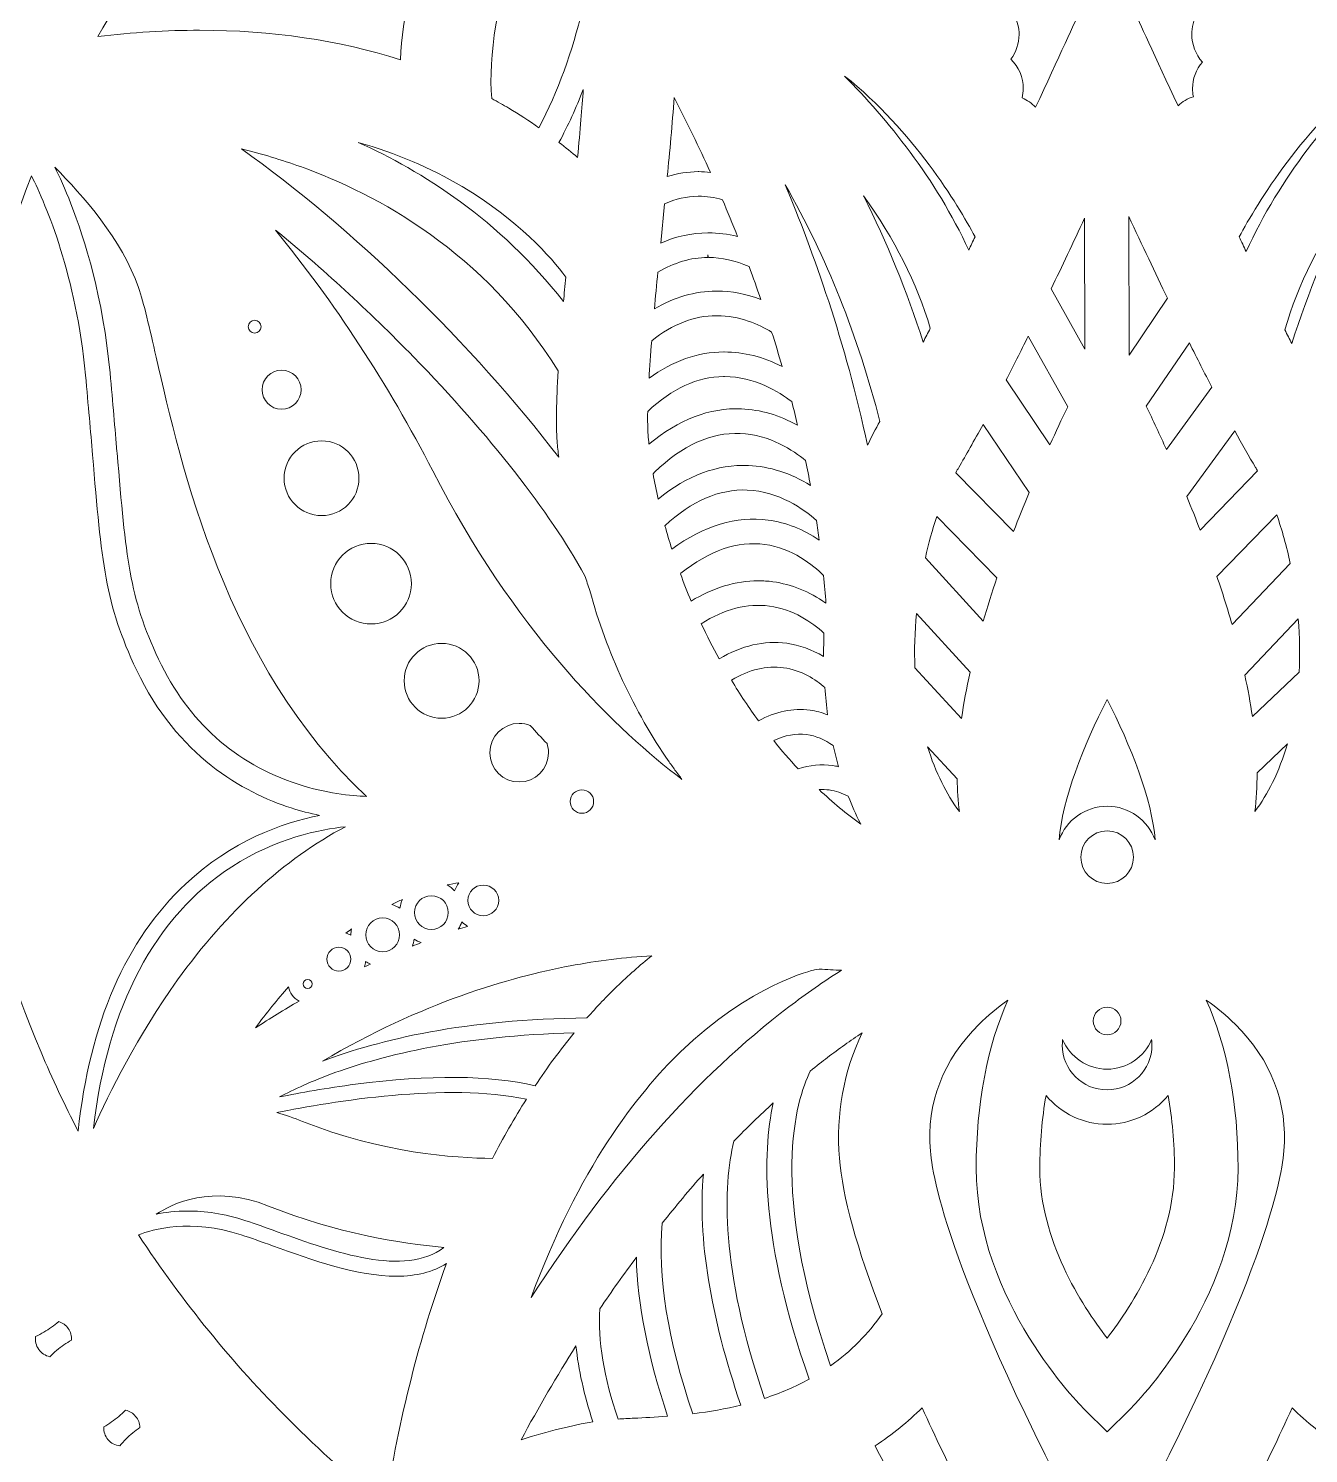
# Model space of a CAD drawing. Header units: millimetres. Extents: x 146 to 1170, y -927 to -143.
# Drawn here: x 226.2 to 351.5, y -818.7 to -679.2 of the extents above; entities that cross this region are included whole.
import ezdxf

# ---------------------------------------------------------------- set-up
doc = ezdxf.new("R2010")
doc.units = ezdxf.units.MM
doc.header["$MEASUREMENT"] = 0
doc.layers.add('Layer 5', color=7, linetype='Continuous')

msp = doc.modelspace()

# ---------------------------------------------------------------- linework, layer by layer
at = {"layer": 'Layer 5', "lineweight": 0}
for points, knots in [([(491.79, -770.75), (496.75, -767.38), (499.79, -762.04), (500.14, -756.07), (500.44, -751.05), (498.79, -746.22), (495.51, -742.43), (498.32, -739.51), (500.93, -738.82), (501.03, -738.79), (501.03, -738.79), (517.64, -735.27), (517.64, -735.27), (517.64, -735.27), (501.07, -731.76), (501.07, -731.76), (501.04, -731.76), (498.34, -731.05), (495.49, -728.1), (499.41, -723.56), (500.97, -717.61), (499.77, -711.75), (498.76, -706.84), (495.93, -702.6), (491.79, -699.79), (493.76, -696.23), (496.15, -694.87), (496.17, -694.86), (496.17, -694.86), (511.3, -687.16), (511.3, -687.16), (511.3, -687.16), (494.39, -688.06), (494.39, -688.06), (494.28, -688.07), (491.53, -688.09), (488.03, -685.95), (490.65, -680.55), (490.62, -674.39), (487.94, -669.03), (485.69, -664.56), (481.87, -661.2), (477.15, -659.55), (478.13, -655.57), (480.09, -653.7), (480.11, -653.68), (480.11, -653.68), (492.73, -642.33), (492.73, -642.33), (492.73, -642.33), (476.63, -647.58), (476.63, -647.58), (476.6, -647.59), (473.9, -648.33), (469.92, -647.17), (471.06, -641.26), (469.44, -635.32), (465.45, -630.83), (462.14, -627.1), (457.58, -624.84), (452.61, -624.47), (452.55, -620.47), (453.88, -618.15), (453.93, -618.06), (453.93, -618.06), (463.19, -603.83), (463.19, -603.83), (463.19, -603.83), (448.99, -613.07), (448.99, -613.07), (448.97, -613.09), (446.55, -614.5), (442.39, -614.42), (441.98, -608.48), (438.8, -603.02), (433.85, -599.76), (429.68, -597.01), (424.69, -596.01), (419.79, -596.93), (418.68, -593.04), (419.43, -590.46), (419.44, -590.44), (419.44, -590.44), (424.7, -574.29), (424.7, -574.29), (424.7, -574.29), (413.37, -586.89), (413.37, -586.89), (413.35, -586.91), (411.38, -588.91), (407.34, -589.9), (405.41, -584.26), (400.91, -579.79), (395.28, -577.92), (390.54, -576.34), (385.47, -576.67), (380.98, -578.83), (378.95, -575.39), (378.96, -572.7), (378.96, -572.68), (378.96, -572.68), (379.86, -555.72), (379.86, -555.72), (379.86, -555.72), (372.19, -570.82), (372.19, -570.82), (372.17, -570.85), (370.78, -573.3), (367.14, -575.29), (363.82, -570.32), (358.31, -567.16), (352.37, -566.81), (347.38, -566.51), (342.57, -568.14), (338.78, -571.39), (335.96, -568.61), (335.28, -566.02), (335.27, -566), (335.27, -566), (331.75, -549.39), (331.75, -549.39), (331.75, -549.39), (328.25, -565.96), (328.25, -565.96), (328.24, -565.99), (327.53, -568.71), (324.54, -571.57), (320.04, -567.62), (313.89, -565.98), (308.05, -567.18), (303.15, -568.19), (298.91, -571.01), (296.1, -575.14), (292.69, -573.2), (291.39, -570.94), (291.34, -570.86), (291.34, -570.86), (283.64, -555.72), (283.64, -555.72), (283.64, -555.72), (284.55, -572.64), (284.55, -572.64), (284.55, -572.67), (284.56, -575.46), (282.43, -579), (277.05, -576.33), (270.68, -576.33), (265.33, -579.01), (260.85, -581.26), (257.49, -585.09), (255.84, -589.82), (252.05, -588.82), (250.23, -586.99), (250.16, -586.92), (250.16, -586.92), (238.81, -574.29), (238.81, -574.29), (238.81, -574.29), (244.06, -590.4), (244.06, -590.4), (244.07, -590.43), (244.81, -593.11), (243.67, -597.07), (237.78, -595.87), (231.61, -597.51), (227.14, -601.49), (223.38, -604.83), (221.12, -609.42), (220.76, -614.42), (220.74, -614.42), (220.73, -614.42), (220.71, -614.42), (216.81, -614.42), (214.56, -613.1), (214.55, -613.09), (214.55, -613.09), (200.32, -603.83), (200.32, -603.83), (200.32, -603.83), (209.55, -618.03), (209.55, -618.03), (209.57, -618.05), (210.97, -620.45), (210.9, -624.54), (204.89, -624.9), (199.36, -628.09), (196.06, -633.1), (193.29, -637.3), (192.3, -642.31), (193.26, -647.27), (189.5, -648.28), (187.02, -647.62), (186.92, -647.59), (186.92, -647.59), (170.77, -642.33), (170.77, -642.33), (170.77, -642.33), (183.37, -653.65), (183.37, -653.65), (183.39, -653.67), (185.35, -655.61), (186.35, -659.56), (180.64, -661.46), (176.11, -665.97), (174.22, -671.67), (172.63, -676.46), (172.97, -681.59), (175.2, -686.12), (171.78, -688.11), (169.17, -688.07), (169.15, -688.06), (169.15, -688.06), (152.21, -687.16), (152.21, -687.16), (152.21, -687.16), (167.31, -694.84), (167.31, -694.84), (167.33, -694.85), (169.71, -696.21), (171.69, -699.74), (166.66, -703.06), (163.46, -708.58), (163.11, -714.58), (162.81, -719.63), (164.48, -724.5), (167.81, -728.3), (165.07, -731.06), (162.58, -731.73), (162.48, -731.76), (162.48, -731.76), (145.87, -735.27), (145.87, -735.27), (145.87, -735.27), (162.44, -738.78), (162.44, -738.78), (162.47, -738.79), (165.11, -739.48), (167.92, -742.35), (163.93, -746.86), (162.27, -753.02), (163.48, -758.9), (164.5, -763.87), (167.39, -768.15), (171.61, -770.96), (169.65, -774.42), (167.36, -775.68), (167.34, -775.69), (167.34, -775.69), (152.21, -783.38), (152.21, -783.38), (152.21, -783.38), (169.12, -782.48), (169.12, -782.48), (169.14, -782.49), (171.86, -782.46), (175.31, -784.5), (172.63, -789.88), (172.63, -796.26), (175.31, -801.61), (177.59, -806.16), (181.49, -809.55), (186.3, -811.17), (185.3, -814.99), (183.42, -816.85), (183.4, -816.86), (183.4, -816.86), (170.78, -828.21), (170.78, -828.21), (170.78, -828.21), (186.88, -822.97), (186.88, -822.97), (186.91, -822.96), (189.5, -822.24), (193.36, -823.31), (192.17, -829.19), (193.82, -835.34), (197.79, -839.81), (201.18, -843.62), (205.84, -845.89), (210.92, -846.2), (210.98, -850.2), (209.63, -852.39), (209.57, -852.48), (209.57, -852.48), (200.32, -866.71), (200.32, -866.71), (200.32, -866.71), (214.52, -857.47), (214.52, -857.47), (214.54, -857.46), (216.82, -856.12), (220.73, -856.12), (220.77, -856.12), (220.81, -856.13), (220.85, -856.13), (221.23, -862.1), (224.42, -867.6), (229.4, -870.89), (233.65, -873.69), (238.73, -874.67), (243.72, -873.66), (244.79, -877.5), (244.08, -880.09), (244.07, -880.11), (244.07, -880.11), (238.81, -896.25), (238.81, -896.25), (238.81, -896.25), (250.14, -883.65), (250.14, -883.65), (250.16, -883.63), (252.04, -881.72), (255.9, -880.71), (257.82, -886.37), (262.32, -890.85), (267.97, -892.73), (272.8, -894.33), (277.97, -893.97), (282.52, -891.7), (284.56, -895.14), (284.55, -897.85), (284.55, -897.87), (284.55, -897.87), (283.65, -914.82), (283.65, -914.82), (283.65, -914.82), (291.32, -899.72), (291.32, -899.72), (291.33, -899.7), (292.67, -897.36), (296.13, -895.39), (299.45, -900.33), (304.95, -903.49), (310.88, -903.84), (315.95, -904.14), (320.85, -902.45), (324.66, -899.09), (327.54, -901.9), (328.23, -904.53), (328.24, -904.54), (328.24, -904.54), (331.76, -921.15), (331.76, -921.15), (331.76, -921.15), (335.26, -904.58), (335.26, -904.58), (335.27, -904.56), (335.95, -901.95), (338.8, -899.14), (343.28, -903.04), (349.4, -904.66), (355.2, -903.47), (360.18, -902.44), (364.47, -899.55), (367.28, -895.32), (370.85, -897.29), (372.16, -899.67), (372.17, -899.69), (372.17, -899.69), (379.87, -914.82), (379.87, -914.82), (379.87, -914.82), (378.96, -897.91), (378.96, -897.91), (378.96, -897.88), (378.95, -895.17), (380.98, -891.72), (386.39, -894.35), (392.55, -894.32), (397.91, -891.64), (402.45, -889.36), (405.83, -885.47), (407.46, -880.67), (411.38, -881.65), (413.27, -883.55), (413.35, -883.62), (413.35, -883.62), (424.7, -896.25), (424.7, -896.25), (424.7, -896.25), (419.45, -880.15), (419.45, -880.15), (419.44, -880.12), (418.72, -877.49), (419.8, -873.62), (425.7, -874.75), (431.63, -873.13), (436.11, -869.15), (439.9, -865.79), (442.16, -861.17), (442.49, -856.12), (446.54, -856.06), (448.87, -857.4), (448.96, -857.45), (448.96, -857.45), (463.19, -866.71), (463.19, -866.71), (463.19, -866.71), (453.96, -852.51), (453.96, -852.51), (453.94, -852.49), (452.56, -850.13), (452.61, -846.09), (458.59, -845.65), (463.9, -842.54), (467.19, -837.55), (469.97, -833.33), (470.96, -828.28), (469.98, -823.33), (473.95, -822.16), (476.49, -822.92), (476.59, -822.95), (476.59, -822.95), (492.74, -828.21), (492.74, -828.21), (492.74, -828.21), (480.14, -816.89), (480.14, -816.89), (480.12, -816.87), (478.16, -814.92), (477.16, -811), (482.82, -809.02), (487.14, -804.65), (489.03, -798.98), (490.61, -794.21), (490.28, -789.11), (488.07, -784.57), (491.61, -782.42), (494.33, -782.47), (494.35, -782.48), (494.35, -782.48), (511.3, -783.38), (511.3, -783.38), (511.3, -783.38), (496.21, -775.7), (496.21, -775.7), (496.18, -775.69), (493.77, -774.31), (491.79, -770.75)], [0, 0, 0, 0, 1, 1, 1, 2, 2, 2, 3, 3, 3, 4, 4, 4, 5, 5, 5, 6, 6, 6, 7, 7, 7, 8, 8, 8, 9, 9, 9, 10, 10, 10, 11, 11, 11, 12, 12, 12, 13, 13, 13, 14, 14, 14, 15, 15, 15, 16, 16, 16, 17, 17, 17, 18, 18, 18, 19, 19, 19, 20, 20, 20, 21, 21, 21, 22, 22, 22, 23, 23, 23, 24, 24, 24, 25, 25, 25, 26, 26, 26, 27, 27, 27, 28, 28, 28, 29, 29, 29, 30, 30, 30, 31, 31, 31, 32, 32, 32, 33, 33, 33, 34, 34, 34, 35, 35, 35, 36, 36, 36, 37, 37, 37, 38, 38, 38, 39, 39, 39, 40, 40, 40, 41, 41, 41, 42, 42, 42, 43, 43, 43, 44, 44, 44, 45, 45, 45, 46, 46, 46, 47, 47, 47, 48, 48, 48, 49, 49, 49, 50, 50, 50, 51, 51, 51, 52, 52, 52, 53, 53, 53, 54, 54, 54, 55, 55, 55, 56, 56, 56, 57, 57, 57, 58, 58, 58, 59, 59, 59, 60, 60, 60, 61, 61, 61, 62, 62, 62, 63, 63, 63, 64, 64, 64, 65, 65, 65, 66, 66, 66, 67, 67, 67, 68, 68, 68, 69, 69, 69, 70, 70, 70, 71, 71, 71, 72, 72, 72, 73, 73, 73, 74, 74, 74, 75, 75, 75, 76, 76, 76, 77, 77, 77, 78, 78, 78, 79, 79, 79, 80, 80, 80, 81, 81, 81, 82, 82, 82, 83, 83, 83, 84, 84, 84, 85, 85, 85, 86, 86, 86, 87, 87, 87, 88, 88, 88, 89, 89, 89, 90, 90, 90, 91, 91, 91, 92, 92, 92, 93, 93, 93, 94, 94, 94, 95, 95, 95, 96, 96, 96, 97, 97, 97, 98, 98, 98, 99, 99, 99, 100, 100, 100, 101, 101, 101, 102, 102, 102, 103, 103, 103, 104, 104, 104, 105, 105, 105, 106, 106, 106, 107, 107, 107, 108, 108, 108, 109, 109, 109, 110, 110, 110, 111, 111, 111, 112, 112, 112, 113, 113, 113, 114, 114, 114, 115, 115, 115, 116, 116, 116, 117, 117, 117, 118, 118, 118, 119, 119, 119, 120, 120, 120, 121, 121, 121, 122, 122, 122, 123, 123, 123, 124, 124, 124, 125, 125, 125, 126, 126, 126, 127, 127, 127, 128, 128, 128, 129, 129, 129, 130, 130, 130, 131, 131, 131, 132, 132, 132, 133, 133, 133, 134, 134, 134, 135, 135, 135, 136, 136, 136, 137, 137, 137, 138, 138, 138, 139, 139, 139, 140, 140, 140, 141, 141, 141, 142, 142, 142, 143, 143, 143, 144, 144, 144, 145, 145, 145, 146, 146, 146, 146]), ([(251.71, -655.29), (257.38, -649.62), (263.63, -644.56), (270.3, -640.24), (270.7, -641.83), (272.06, -647.82), (271.03, -652.24), (270.72, -653.57), (269.86, -655.85), (268.85, -658.48), (266.55, -664.53), (263.08, -673.62), (262.6, -682.22), (256.62, -680.31), (250.01, -679.34), (242.96, -679.34), (239.73, -679.34), (236.39, -679.54), (233.01, -679.95), (238.07, -670.94), (244.36, -662.65), (251.71, -655.29)], [0, 0, 0, 0, 1, 1, 1, 2, 2, 2, 3, 3, 3, 4, 4, 4, 5, 5, 5, 6, 6, 6, 7, 7, 7, 7]), ([(325.72, -668.68), (327.01, -667.98), (327.83, -666.61), (327.83, -665.14), (327.83, -664.76), (327.78, -664.39), (327.67, -664.03), (329.02, -663.33), (329.87, -661.95), (329.87, -660.44), (329.87, -660.23), (329.86, -660.02), (329.82, -659.81), (330.63, -659.45), (331.3, -658.83), (331.72, -658.06), (332.21, -658.95), (333.03, -659.64), (334.01, -659.96), (333.9, -660.46), (333.9, -660.97), (333.99, -661.47), (334.18, -662.53), (334.77, -663.45), (335.65, -664.07), (335.77, -664.15), (335.89, -664.23), (336.02, -664.3), (335.96, -664.57), (335.93, -664.86), (335.93, -665.14), (335.93, -666.59), (336.69, -667.9), (337.92, -668.62), (337.8, -669.02), (337.74, -669.42), (337.74, -669.83), (337.74, -671.23), (338.45, -672.51), (339.61, -673.25), (339.41, -673.73), (339.3, -674.27), (339.3, -674.79), (339.3, -675.92), (339.76, -676.98), (340.58, -677.74), (340.22, -678.35), (340.04, -679.05), (340.04, -679.75), (340.04, -680.74), (340.41, -681.71), (341.07, -682.45), (340.45, -683.18), (340.11, -684.09), (340.11, -685.05), (340.11, -685.31), (340.14, -685.58), (340.19, -685.84), (339.63, -686.02), (339.12, -686.33), (338.69, -686.73), (336.54, -682.1), (334.6, -677.88), (334.59, -677.84), (334.59, -677.84), (331.75, -671.7), (331.75, -671.7), (331.75, -671.7), (328.92, -677.85), (328.92, -677.85), (328.9, -677.9), (326.91, -682.22), (324.76, -686.87), (324.38, -686.48), (323.94, -686.18), (323.44, -685.96), (323.51, -685.66), (323.55, -685.36), (323.55, -685.05), (323.55, -683.96), (323.11, -682.93), (322.33, -682.17), (322.85, -681.47), (323.14, -680.62), (323.14, -679.75), (323.14, -679.12), (322.99, -678.5), (322.7, -677.94), (323.65, -677.18), (324.21, -676.02), (324.21, -674.79), (324.21, -674.28), (324.11, -673.78), (323.92, -673.3), (325.14, -672.58), (325.9, -671.27), (325.9, -669.83), (325.9, -669.44), (325.84, -669.05), (325.72, -668.68)], [0, 0, 0, 0, 1, 1, 1, 2, 2, 2, 3, 3, 3, 4, 4, 4, 5, 5, 5, 6, 6, 6, 7, 7, 7, 8, 8, 8, 9, 9, 9, 10, 10, 10, 11, 11, 11, 12, 12, 12, 13, 13, 13, 14, 14, 14, 15, 15, 15, 16, 16, 16, 17, 17, 17, 18, 18, 18, 19, 19, 19, 20, 20, 20, 21, 21, 21, 22, 22, 22, 23, 23, 23, 24, 24, 24, 25, 25, 25, 26, 26, 26, 27, 27, 27, 28, 28, 28, 29, 29, 29, 30, 30, 30, 31, 31, 31, 32, 32, 32, 33, 33, 33, 33]), ([(276.16, -688.88), (275.19, -688.2), (274.2, -687.56), (273.21, -686.97), (272.67, -686.65), (272.11, -686.34), (271.54, -686.03), (271.18, -681.81), (272.08, -676.47), (274.28, -669.71), (274.28, -669.71), (279.3, -673.54), (279.3, -673.54), (279.53, -673.95), (280.05, -675.05), (280.4, -677.3), (279.44, -681.42), (278.02, -685.31), (276.16, -688.88)], [0, 0, 0, 0, 1, 1, 1, 2, 2, 2, 3, 3, 3, 4, 4, 4, 5, 5, 5, 6, 6, 6, 6]), ([(345.36, -701), (345.14, -700.52), (344.91, -700.05), (344.68, -699.56), (346.45, -696.25), (350.96, -688.77), (358.02, -683.38), (353.72, -687.65), (348.69, -693.68), (345.36, -701)], [0, 0, 0, 0, 1, 1, 1, 2, 2, 2, 3, 3, 3, 3]), ([(318.21, -700.86), (314.99, -693.83), (310.2, -688), (306.07, -683.83), (312.81, -689.18), (317.12, -696.36), (318.83, -699.56), (318.62, -700), (318.42, -700.43), (318.21, -700.86)], [0, 0, 0, 0, 1, 1, 1, 2, 2, 2, 3, 3, 3, 3]), ([(278.12, -690.32), (279.01, -688.66), (279.8, -686.92), (280.5, -685.14), (280.38, -686.91), (280.2, -689.08), (279.94, -691.8), (279.36, -691.3), (278.75, -690.81), (278.12, -690.32)], [0, 0, 0, 0, 1, 1, 1, 2, 2, 2, 3, 3, 3, 3]), ([(291.79, -693.18), (291.79, -693.18), (291.73, -693.18), (291.73, -693.18), (290.73, -693.19), (289.72, -693.35), (288.72, -693.65), (288.95, -691.31), (289.21, -688.46), (289.39, -685.92), (290.63, -688.33), (291.82, -690.79), (292.93, -693.25), (292.55, -693.21), (292.16, -693.18), (291.79, -693.18)], [0, 0, 0, 0, 1, 1, 1, 2, 2, 2, 3, 3, 3, 4, 4, 4, 5, 5, 5, 5]), ([(278.56, -705.9), (272.3, -697.87), (264.64, -693.09), (258.47, -690.31), (262.15, -691.36), (265.56, -692.81), (268.65, -694.64), (274.16, -697.92), (277.35, -701.57), (278.79, -703.5), (278.71, -704.35), (278.63, -705.15), (278.56, -705.9)], [0, 0, 0, 0, 1, 1, 1, 2, 2, 2, 3, 3, 3, 4, 4, 4, 4]), ([(277.94, -719.58), (277.98, -720.09), (278.03, -720.61), (278.09, -721.14), (269.75, -710.18), (257.77, -698.52), (247.06, -690.96), (249.03, -691.44), (250.97, -692.02), (252.83, -692.69), (260.34, -695.38), (270.81, -701.03), (278.04, -712.69), (277.86, -715.7), (277.83, -717.95), (277.94, -719.58)], [0, 0, 0, 0, 1, 1, 1, 2, 2, 2, 3, 3, 3, 4, 4, 4, 5, 5, 5, 5]), ([(259.29, -754.34), (257.77, -754.29), (255.31, -754.04), (252.59, -753.15), (246.44, -751.16), (241.85, -747.04), (238.95, -740.92), (236.07, -734.83), (235.75, -730.98), (234.88, -720.69), (234.88, -720.69), (234.87, -720.62), (234.87, -720.62), (234.68, -718.37), (234.47, -715.82), (234.19, -712.88), (233.51, -705.53), (231.73, -699.82), (230.36, -696.32), (229.79, -694.87), (229.24, -693.67), (228.78, -692.74), (231.51, -695.46), (235.36, -699.88), (236.98, -704.52), (237.5, -706.02), (238.06, -708.49), (238.71, -711.34), (241.11, -721.93), (245.56, -741.53), (259.29, -754.34)], [0, 0, 0, 0, 1, 1, 1, 2, 2, 2, 3, 3, 3, 4, 4, 4, 5, 5, 5, 6, 6, 6, 7, 7, 7, 8, 8, 8, 9, 9, 9, 10, 10, 10, 10]), ([(231.79, -713.1), (232.07, -716.09), (232.29, -718.64), (232.48, -720.89), (233.37, -731.5), (233.71, -735.46), (236.78, -741.95), (240.77, -750.39), (247.22, -753.96), (251.92, -755.47), (252.83, -755.76), (253.76, -756.01), (254.7, -756.2), (251, -756.93), (246.11, -758.7), (241.6, -762.9), (235.74, -768.37), (232.2, -776.51), (231.07, -787.11), (229.74, -784.53), (228.53, -781.94), (227.45, -779.39), (221.55, -765.44), (218.56, -750.62), (218.56, -735.34), (218.56, -720.92), (221.23, -706.88), (226.51, -693.59), (227.97, -696.52), (230.89, -703.4), (231.79, -713.1)], [0, 0, 0, 0, 1, 1, 1, 2, 2, 2, 3, 3, 3, 4, 4, 4, 5, 5, 5, 6, 6, 6, 7, 7, 7, 8, 8, 8, 9, 9, 9, 10, 10, 10, 10]), ([(308.31, -719.97), (306.18, -709.92), (302.99, -700.99), (300.26, -694.46), (304.29, -701.53), (307.4, -709.31), (309.52, -717.64), (309.11, -718.35), (308.7, -719.13), (308.31, -719.97)], [0, 0, 0, 0, 1, 1, 1, 2, 2, 2, 3, 3, 3, 3]), ([(291.79, -695.59), (292.55, -695.59), (293.33, -695.71), (294.11, -695.93), (294.62, -697.11), (295.11, -698.32), (295.59, -699.53), (294.64, -699.29), (293.68, -699.17), (292.74, -699.17), (292.74, -699.17), (292.68, -699.17), (292.68, -699.17), (291.12, -699.18), (289.57, -699.51), (288.08, -700.17), (288.08, -700.17), (288.46, -696.32), (288.46, -696.32), (289.53, -695.84), (290.63, -695.6), (291.73, -695.59), (291.73, -695.59), (291.79, -695.59), (291.79, -695.59)], [0, 0, 0, 0, 1, 1, 1, 2, 2, 2, 3, 3, 3, 4, 4, 4, 5, 5, 5, 6, 6, 6, 7, 7, 7, 8, 8, 8, 8]), ([(314.45, -708.51), (314.22, -708.97), (313.99, -709.42), (313.76, -709.86), (312.16, -704.87), (310.2, -700.08), (307.92, -695.55), (310.95, -699.76), (313.15, -704.1), (314.45, -708.51)], [0, 0, 0, 0, 1, 1, 1, 2, 2, 2, 3, 3, 3, 3]), ([(349.14, -708.67), (350.44, -704.21), (352.65, -699.81), (355.72, -695.55), (353.41, -700.13), (351.44, -704.97), (349.83, -710.01), (349.6, -709.57), (349.37, -709.13), (349.14, -708.67)], [0, 0, 0, 0, 1, 1, 1, 2, 2, 2, 3, 3, 3, 3]), ([(329.58, -710.56), (329.58, -710.56), (326.29, -704.64), (326.29, -704.64), (327.33, -702.47), (328.43, -700.15), (329.55, -697.73), (329.55, -697.73), (329.58, -710.56), (329.58, -710.56)], [0, 0, 0, 0, 1, 1, 1, 2, 2, 2, 3, 3, 3, 3]), ([(337.67, -705.58), (337.67, -705.58), (333.9, -711.13), (333.9, -711.13), (333.9, -711.13), (333.87, -697.56), (333.87, -697.56), (335.2, -700.4), (336.47, -703.1), (337.67, -705.58)], [0, 0, 0, 0, 1, 1, 1, 2, 2, 2, 3, 3, 3, 3]), ([(290.15, -752.68), (290.1, -752.64), (290.05, -752.6), (290, -752.57), (290, -752.57), (289.54, -752.21), (289.54, -752.21), (283.08, -747.17), (273.7, -737.92), (265.77, -722.48), (261.46, -714.07), (256.04, -705.79), (250.37, -698.9), (254.87, -702.55), (259.51, -706.81), (263.89, -711.32), (271.37, -719.02), (277.16, -726.42), (280.65, -732.74), (280.81, -733.22), (280.97, -733.7), (281.13, -734.18), (282.82, -740.32), (285.44, -745.97), (288.9, -750.96), (289.12, -751.27), (289.34, -751.58), (289.55, -751.88), (289.55, -751.88), (289.84, -752.26), (289.84, -752.26), (289.94, -752.4), (290.05, -752.54), (290.15, -752.68)], [0, 0, 0, 0, 1, 1, 1, 2, 2, 2, 3, 3, 3, 4, 4, 4, 5, 5, 5, 6, 6, 6, 7, 7, 7, 8, 8, 8, 9, 9, 9, 10, 10, 10, 11, 11, 11, 11]), ([(292.67, -701.33), (292.67, -701.33), (292.74, -701.58), (292.74, -701.58), (294.05, -701.58), (295.39, -701.88), (296.72, -702.47), (297.12, -703.54), (297.5, -704.62), (297.87, -705.69), (296.45, -705.15), (295, -704.87), (293.57, -704.87), (293.57, -704.87), (293.51, -704.87), (293.51, -704.87), (291.43, -704.88), (289.4, -705.47), (287.46, -706.62), (287.56, -705.45), (287.68, -704.25), (287.8, -703.03), (289.38, -702.08), (291.03, -701.59), (292.68, -701.58), (292.68, -701.58), (292.67, -701.33), (292.67, -701.33), (292.67, -701.33), (292.67, -701.33), (292.67, -701.33)], [0, 0, 0, 0, 1, 1, 1, 2, 2, 2, 3, 3, 3, 4, 4, 4, 5, 5, 5, 6, 6, 6, 7, 7, 7, 8, 8, 8, 9, 9, 9, 10, 10, 10, 10]), ([(248.34, -707.73), (248.69, -707.73), (248.97, -708.01), (248.97, -708.36), (248.97, -708.71), (248.69, -708.99), (248.34, -708.99), (247.99, -708.99), (247.71, -708.71), (247.71, -708.36), (247.71, -708.01), (247.99, -707.73), (248.34, -707.73)], [0, 0, 0, 0, 1, 1, 1, 2, 2, 2, 3, 3, 3, 4, 4, 4, 4]), ([(293.57, -707.28), (295.79, -707.28), (297.7, -708.14), (298.93, -708.88), (299.29, -710), (299.63, -711.13), (299.95, -712.25), (298.1, -711.31), (296.2, -710.83), (294.29, -710.83), (294.29, -710.83), (294.24, -710.83), (294.24, -710.83), (291.7, -710.84), (289.25, -711.71), (286.93, -713.41), (286.99, -712.32), (287.08, -711.11), (287.19, -709.73), (289.23, -708.12), (291.36, -707.29), (293.52, -707.28), (293.52, -707.28), (293.57, -707.28), (293.57, -707.28)], [0, 0, 0, 0, 1, 1, 1, 2, 2, 2, 3, 3, 3, 4, 4, 4, 5, 5, 5, 6, 6, 6, 7, 7, 7, 8, 8, 8, 8]), ([(327.9, -716.21), (327.31, -717.42), (326.73, -718.66), (326.16, -719.91), (326.16, -719.91), (321.88, -713.57), (321.88, -713.57), (322.56, -712.24), (323.29, -710.8), (324.04, -709.27), (324.04, -709.27), (327.9, -716.21), (327.9, -716.21)], [0, 0, 0, 0, 1, 1, 1, 2, 2, 2, 3, 3, 3, 4, 4, 4, 4]), ([(339.81, -709.95), (340.56, -711.47), (341.3, -712.93), (341.99, -714.28), (341.99, -714.28), (337.56, -720.38), (337.56, -720.38), (336.92, -718.95), (336.25, -717.53), (335.58, -716.15), (335.58, -716.15), (339.81, -709.95), (339.81, -709.95)], [0, 0, 0, 0, 1, 1, 1, 2, 2, 2, 3, 3, 3, 4, 4, 4, 4]), ([(250.98, -712.62), (252.03, -712.62), (252.89, -713.48), (252.89, -714.53), (252.89, -715.58), (252.03, -716.44), (250.98, -716.44), (249.92, -716.44), (249.07, -715.58), (249.07, -714.53), (249.07, -713.48), (249.92, -712.62), (250.98, -712.62)], [0, 0, 0, 0, 1, 1, 1, 2, 2, 2, 3, 3, 3, 4, 4, 4, 4]), ([(286.8, -716.66), (289.17, -714.41), (291.67, -713.26), (294.23, -713.24), (294.23, -713.24), (294.23, -713.24), (294.23, -713.24), (294.26, -713.24), (294.28, -713.24), (294.31, -713.24), (297.25, -713.24), (299.67, -714.75), (300.9, -715.69), (301.1, -716.47), (301.29, -717.25), (301.47, -718.01), (299.69, -717.02), (297.84, -716.48), (295.97, -716.4), (292.86, -716.28), (289.81, -717.44), (286.92, -719.86), (286.89, -719.55), (286.86, -719.24), (286.84, -718.95), (286.8, -718.34), (286.79, -717.57), (286.8, -716.66)], [0, 0, 0, 0, 1, 1, 1, 2, 2, 2, 3, 3, 3, 4, 4, 4, 5, 5, 5, 6, 6, 6, 7, 7, 7, 8, 8, 8, 9, 9, 9, 9]), ([(324.12, -724.6), (323.59, -725.88), (323.08, -727.16), (322.6, -728.42), (322.6, -728.42), (316.94, -722.65), (316.94, -722.65), (317.04, -722.47), (317.14, -722.3), (317.24, -722.13), (317.94, -720.94), (318.74, -719.52), (319.61, -717.92), (319.61, -717.92), (324.12, -724.6), (324.12, -724.6)], [0, 0, 0, 0, 1, 1, 1, 2, 2, 2, 3, 3, 3, 4, 4, 4, 5, 5, 5, 5]), ([(254.89, -719.53), (256.91, -719.53), (258.55, -721.17), (258.55, -723.19), (258.55, -725.21), (256.91, -726.85), (254.89, -726.85), (252.87, -726.85), (251.22, -725.21), (251.22, -723.19), (251.22, -721.17), (252.87, -719.53), (254.89, -719.53)], [0, 0, 0, 0, 1, 1, 1, 2, 2, 2, 3, 3, 3, 4, 4, 4, 4]), ([(287.47, -722.6), (290.19, -719.97), (293.01, -718.69), (295.85, -718.81), (298.74, -718.92), (301.07, -720.49), (302.24, -721.45), (302.41, -722.27), (302.58, -723.08), (302.73, -723.89), (300.8, -722.7), (298.71, -722.03), (296.66, -721.95), (293.61, -721.82), (290.64, -722.92), (287.82, -725.23), (287.63, -724.39), (287.46, -723.56), (287.32, -722.75), (287.32, -722.75), (287.47, -722.6), (287.47, -722.6)], [0, 0, 0, 0, 1, 1, 1, 2, 2, 2, 3, 3, 3, 4, 4, 4, 5, 5, 5, 6, 6, 6, 7, 7, 7, 7]), ([(344.24, -718.54), (344.97, -719.88), (345.65, -721.09), (346.27, -722.13), (346.34, -722.25), (346.41, -722.36), (346.47, -722.48), (346.47, -722.48), (340.86, -728.29), (340.86, -728.29), (340.45, -727.2), (340.01, -726.1), (339.55, -724.99), (339.55, -724.99), (344.24, -718.54), (344.24, -718.54)], [0, 0, 0, 0, 1, 1, 1, 2, 2, 2, 3, 3, 3, 4, 4, 4, 5, 5, 5, 5]), ([(296.54, -724.35), (296.54, -724.35), (296.54, -724.35), (296.54, -724.35), (299.65, -724.48), (302.09, -726.24), (303.31, -727.32), (303.41, -727.96), (303.5, -728.6), (303.59, -729.25), (302.01, -728.18), (300.34, -727.53), (298.6, -727.29), (295.47, -726.86), (292.3, -727.82), (289.17, -730.14), (288.92, -729.37), (288.69, -728.6), (288.48, -727.84), (291.1, -725.42), (293.81, -724.24), (296.54, -724.35)], [0, 0, 0, 0, 1, 1, 1, 2, 2, 2, 3, 3, 3, 4, 4, 4, 5, 5, 5, 6, 6, 6, 7, 7, 7, 7]), ([(348.35, -726.76), (348.87, -728.26), (349.32, -729.86), (349.67, -731.53), (349.67, -731.53), (343.98, -737.52), (343.98, -737.52), (343.54, -736), (343.05, -734.42), (342.5, -732.82), (342.5, -732.82), (348.35, -726.76), (348.35, -726.76)], [0, 0, 0, 0, 1, 1, 1, 2, 2, 2, 3, 3, 3, 4, 4, 4, 4]), ([(320.97, -732.93), (320.48, -734.37), (320.03, -735.8), (319.63, -737.18), (319.63, -737.18), (313.97, -730.97), (313.97, -730.97), (314.28, -729.58), (314.66, -728.22), (315.09, -726.94), (315.09, -726.94), (320.97, -732.93), (320.97, -732.93)], [0, 0, 0, 0, 1, 1, 1, 2, 2, 2, 3, 3, 3, 4, 4, 4, 4]), ([(259.74, -729.57), (261.91, -729.57), (263.68, -731.34), (263.68, -733.52), (263.68, -735.69), (261.91, -737.46), (259.74, -737.46), (257.56, -737.46), (255.79, -735.69), (255.79, -733.52), (255.79, -731.34), (257.56, -729.57), (259.74, -729.57)], [0, 0, 0, 0, 1, 1, 1, 2, 2, 2, 3, 3, 3, 4, 4, 4, 4]), ([(290.04, -732.5), (292.83, -730.27), (295.6, -729.32), (298.26, -729.67), (300.94, -730.04), (302.99, -731.69), (304, -732.7), (304.1, -733.65), (304.18, -734.54), (304.24, -735.42), (302.61, -734.28), (300.87, -733.58), (299.06, -733.33), (298.58, -733.26), (298.09, -733.23), (297.61, -733.23), (295.43, -733.23), (293.23, -733.9), (291.05, -735.22), (290.68, -734.33), (290.33, -733.44), (290, -732.54), (290, -732.54), (290.04, -732.5), (290.04, -732.5)], [0, 0, 0, 0, 1, 1, 1, 2, 2, 2, 3, 3, 3, 4, 4, 4, 5, 5, 5, 6, 6, 6, 7, 7, 7, 8, 8, 8, 8]), ([(298.71, -735.71), (301.05, -736.03), (302.89, -737.31), (304.05, -738.35), (304.02, -739.11), (304.01, -739.88), (304.01, -740.64), (302.86, -739.96), (301.65, -739.52), (300.4, -739.35), (298.21, -739.06), (295.99, -739.57), (293.79, -740.87), (293.18, -739.76), (292.59, -738.6), (292.04, -737.44), (294.31, -736), (296.55, -735.42), (298.71, -735.71)], [0, 0, 0, 0, 1, 1, 1, 2, 2, 2, 3, 3, 3, 4, 4, 4, 5, 5, 5, 6, 6, 6, 6]), ([(318.34, -742.18), (318, -743.75), (317.72, -745.27), (317.51, -746.71), (317.51, -746.71), (312.95, -741.75), (312.95, -741.75), (312.88, -740.02), (312.93, -738.24), (313.1, -736.44), (313.1, -736.44), (318.34, -742.18), (318.34, -742.18)], [0, 0, 0, 0, 1, 1, 1, 2, 2, 2, 3, 3, 3, 4, 4, 4, 4]), ([(350.46, -736.97), (350.6, -738.74), (350.63, -740.48), (350.54, -742.17), (350.54, -742.17), (345.97, -746.51), (345.97, -746.51), (345.78, -745.21), (345.53, -743.86), (345.23, -742.47), (345.23, -742.47), (350.46, -736.97), (350.46, -736.97)], [0, 0, 0, 0, 1, 1, 1, 2, 2, 2, 3, 3, 3, 4, 4, 4, 4]), ([(266.63, -746.69), (264.61, -746.69), (262.97, -745.04), (262.97, -743.02), (262.97, -741), (264.61, -739.36), (266.63, -739.36), (268.65, -739.36), (270.3, -741), (270.3, -743.02), (270.3, -745.04), (268.65, -746.69), (266.63, -746.69)], [0, 0, 0, 0, 1, 1, 1, 2, 2, 2, 3, 3, 3, 4, 4, 4, 4]), ([(300.08, -741.74), (301.84, -741.98), (303.24, -742.91), (304.13, -743.68), (304.2, -744.58), (304.29, -745.48), (304.41, -746.36), (303.84, -746.13), (303.27, -745.98), (302.69, -745.9), (301.01, -745.67), (299.31, -746.02), (297.64, -746.94), (296.72, -745.68), (295.83, -744.34), (295, -742.96), (296.73, -741.93), (298.43, -741.52), (300.08, -741.74)], [0, 0, 0, 0, 1, 1, 1, 2, 2, 2, 3, 3, 3, 4, 4, 4, 5, 5, 5, 6, 6, 6, 6]), ([(331.76, -755.3), (329.6, -755.3), (327.75, -756.68), (327.06, -758.6), (327.33, -754.72), (329.48, -749.26), (331.75, -744.85), (334.03, -749.26), (336.18, -754.72), (336.45, -758.6), (335.76, -756.68), (333.91, -755.3), (331.76, -755.3)], [0, 0, 0, 0, 1, 1, 1, 2, 2, 2, 3, 3, 3, 4, 4, 4, 4]), ([(271.35, -750.06), (271.35, -748.48), (272.64, -747.19), (274.22, -747.19), (274.6, -747.19), (274.96, -747.27), (275.31, -747.41), (275.85, -748.01), (276.4, -748.6), (276.95, -749.17), (277.04, -749.46), (277.09, -749.76), (277.09, -750.06), (277.09, -751.65), (275.8, -752.93), (274.22, -752.93), (272.64, -752.93), (271.35, -751.65), (271.35, -750.06)], [0, 0, 0, 0, 1, 1, 1, 2, 2, 2, 3, 3, 3, 4, 4, 4, 5, 5, 5, 6, 6, 6, 6]), ([(302.35, -748.29), (303.24, -748.41), (304.12, -748.77), (304.95, -749.37), (305.1, -750.07), (305.28, -750.76), (305.47, -751.43), (305.27, -751.38), (305.09, -751.35), (304.91, -751.33), (303.79, -751.17), (302.65, -751.28), (301.52, -751.64), (300.69, -750.75), (299.89, -749.83), (299.13, -748.88), (300.22, -748.35), (301.31, -748.15), (302.35, -748.29)], [0, 0, 0, 0, 1, 1, 1, 2, 2, 2, 3, 3, 3, 4, 4, 4, 5, 5, 5, 6, 6, 6, 6]), ([(317.3, -755.83), (316.65, -754.94), (316.07, -753.99), (315.57, -752.98), (315.03, -751.9), (314.57, -750.73), (314.19, -749.48), (314.19, -749.48), (317.08, -752.62), (317.08, -752.62), (317.1, -753.74), (317.17, -754.82), (317.3, -755.83)], [0, 0, 0, 0, 1, 1, 1, 2, 2, 2, 3, 3, 3, 4, 4, 4, 4]), ([(349.39, -749.21), (349, -750.56), (348.51, -751.82), (347.94, -752.98), (347.44, -753.99), (346.86, -754.94), (346.21, -755.83), (346.36, -754.64), (346.44, -753.37), (346.42, -752.03), (346.42, -752.03), (349.39, -749.21), (349.39, -749.21)], [0, 0, 0, 0, 1, 1, 1, 2, 2, 2, 3, 3, 3, 4, 4, 4, 4]), ([(280.36, -755.99), (279.73, -755.99), (279.22, -755.48), (279.22, -754.84), (279.22, -754.21), (279.73, -753.7), (280.36, -753.7), (281, -753.7), (281.51, -754.21), (281.51, -754.84), (281.51, -755.48), (281, -755.99), (280.36, -755.99)], [0, 0, 0, 0, 1, 1, 1, 2, 2, 2, 3, 3, 3, 4, 4, 4, 4]), ([(304.57, -753.71), (304.57, -753.71), (304.57, -753.71), (304.57, -753.71), (305.19, -753.79), (305.82, -754), (306.43, -754.33), (306.78, -755.24), (307.17, -756.12), (307.58, -756.94), (307.6, -756.98), (307.62, -757.03), (307.64, -757.07), (306.25, -756.05), (304.88, -754.91), (303.57, -753.68), (303.91, -753.66), (304.24, -753.67), (304.57, -753.71)], [0, 0, 0, 0, 1, 1, 1, 2, 2, 2, 3, 3, 3, 4, 4, 4, 5, 5, 5, 6, 6, 6, 6]), ([(246.1, -761.23), (250.45, -758.42), (254.76, -757.56), (257.22, -757.31), (251.26, -760.45), (245.61, -765.61), (240.81, -772.3), (236.87, -777.81), (234.12, -783.36), (232.57, -786.86), (233.94, -774.91), (238.61, -766.06), (246.1, -761.23)], [0, 0, 0, 0, 1, 1, 1, 2, 2, 2, 3, 3, 3, 4, 4, 4, 4]), ([(331.76, -762.86), (330.33, -762.86), (329.18, -761.71), (329.18, -760.29), (329.18, -758.87), (330.33, -757.71), (331.76, -757.71), (333.18, -757.71), (334.33, -758.87), (334.33, -760.29), (334.33, -761.71), (333.18, -762.86), (331.76, -762.86)], [0, 0, 0, 0, 1, 1, 1, 2, 2, 2, 3, 3, 3, 4, 4, 4, 4]), ([(267.9, -763.59), (267.69, -763.36), (267.44, -763.16), (267.17, -763.01), (267.55, -762.93), (267.93, -762.86), (268.31, -762.8), (268.14, -763.04), (268, -763.31), (267.9, -763.59)], [0, 0, 0, 0, 1, 1, 1, 2, 2, 2, 3, 3, 3, 3]), ([(270.71, -766.03), (269.88, -766.03), (269.2, -765.36), (269.2, -764.52), (269.2, -763.69), (269.88, -763.02), (270.71, -763.02), (271.54, -763.02), (272.22, -763.69), (272.22, -764.52), (272.22, -765.36), (271.54, -766.03), (270.71, -766.03)], [0, 0, 0, 0, 1, 1, 1, 2, 2, 2, 3, 3, 3, 4, 4, 4, 4]), ([(262.56, -765.29), (262.31, -765.13), (262.04, -765), (261.76, -764.92), (262.11, -764.75), (262.45, -764.58), (262.8, -764.43), (262.68, -764.7), (262.6, -764.99), (262.56, -765.29)], [0, 0, 0, 0, 1, 1, 1, 2, 2, 2, 3, 3, 3, 3]), ([(263.98, -765.71), (263.98, -764.8), (264.72, -764.06), (265.63, -764.06), (266.55, -764.06), (267.29, -764.8), (267.29, -765.71), (267.29, -766.63), (266.55, -767.37), (265.63, -767.37), (264.72, -767.37), (263.98, -766.63), (263.98, -765.71)], [0, 0, 0, 0, 1, 1, 1, 2, 2, 2, 3, 3, 3, 4, 4, 4, 4]), ([(259.21, -767.89), (259.21, -766.98), (259.96, -766.24), (260.87, -766.24), (261.78, -766.24), (262.53, -766.98), (262.53, -767.89), (262.53, -768.81), (261.78, -769.55), (260.87, -769.55), (259.96, -769.55), (259.21, -768.81), (259.21, -767.89)], [0, 0, 0, 0, 1, 1, 1, 2, 2, 2, 3, 3, 3, 4, 4, 4, 4]), ([(268.61, -766.61), (268.78, -766.78), (268.97, -766.93), (269.18, -767.06), (268.88, -767.15), (268.57, -767.25), (268.27, -767.35), (268.42, -767.12), (268.53, -766.87), (268.61, -766.61)], [0, 0, 0, 0, 1, 1, 1, 2, 2, 2, 3, 3, 3, 3]), ([(257.76, -767.93), (257.6, -767.85), (257.43, -767.78), (257.25, -767.74), (257.44, -767.6), (257.63, -767.46), (257.82, -767.32), (257.78, -767.51), (257.76, -767.7), (257.76, -767.89), (257.76, -767.91), (257.76, -767.92), (257.76, -767.93)], [0, 0, 0, 0, 1, 1, 1, 2, 2, 2, 3, 3, 3, 4, 4, 4, 4]), ([(264.64, -768.65), (264.35, -768.77), (264.07, -768.88), (263.78, -768.99), (263.86, -768.78), (263.92, -768.55), (263.95, -768.32), (264.17, -768.46), (264.4, -768.57), (264.64, -768.65)], [0, 0, 0, 0, 1, 1, 1, 2, 2, 2, 3, 3, 3, 3]), ([(287.2, -769.94), (286.03, -770.88), (284.89, -771.89), (283.79, -772.95), (282.81, -773.9), (281.83, -774.93), (280.86, -776.03), (268.96, -776.11), (260.52, -778.17), (254.98, -780.26), (264.68, -774.52), (273.4, -772.02), (279.21, -770.93), (281.91, -770.42), (284.59, -770.09), (287.2, -769.94)], [0, 0, 0, 0, 1, 1, 1, 2, 2, 2, 3, 3, 3, 4, 4, 4, 5, 5, 5, 5]), ([(256.59, -771.45), (255.94, -771.45), (255.41, -770.92), (255.41, -770.28), (255.41, -769.63), (255.94, -769.1), (256.59, -769.1), (257.24, -769.1), (257.76, -769.63), (257.76, -770.28), (257.76, -770.92), (257.24, -771.45), (256.59, -771.45)], [0, 0, 0, 0, 1, 1, 1, 2, 2, 2, 3, 3, 3, 4, 4, 4, 4]), ([(259.67, -770.76), (259.48, -770.85), (259.29, -770.94), (259.1, -771.03), (259.15, -770.86), (259.19, -770.69), (259.2, -770.51), (259.35, -770.61), (259.51, -770.69), (259.67, -770.76)], [0, 0, 0, 0, 1, 1, 1, 2, 2, 2, 3, 3, 3, 3]), ([(289.99, -779.37), (296.86, -772.73), (303.06, -771.33), (303.11, -771.32), (303.11, -771.32), (303.59, -771.24), (303.59, -771.24), (304.33, -771.29), (305.06, -771.34), (305.76, -771.36), (304.04, -772.45), (302.31, -773.65), (300.61, -774.95), (291.66, -781.76), (283.19, -791.33), (275.4, -803.4), (280.01, -790.79), (285.83, -783.4), (289.99, -779.37)], [0, 0, 0, 0, 1, 1, 1, 2, 2, 2, 3, 3, 3, 4, 4, 4, 5, 5, 5, 6, 6, 6, 6]), ([(253.96, -772.7), (253.96, -772.94), (253.77, -773.13), (253.53, -773.13), (253.29, -773.13), (253.1, -772.94), (253.1, -772.7), (253.1, -772.46), (253.29, -772.27), (253.53, -772.27), (253.77, -772.27), (253.96, -772.46), (253.96, -772.7)], [0, 0, 0, 0, 1, 1, 1, 2, 2, 2, 3, 3, 3, 4, 4, 4, 4]), ([(251.67, -772.97), (251.76, -773.58), (252.15, -774.11), (252.69, -774.38), (251.25, -775.21), (249.83, -776.09), (248.43, -777), (249.49, -775.55), (250.57, -774.21), (251.67, -772.97)], [0, 0, 0, 0, 1, 1, 1, 2, 2, 2, 3, 3, 3, 3]), ([(319.22, -776.65), (320.07, -775.8), (321.02, -775.01), (322.05, -774.29), (320.04, -778.7), (318.94, -784.49), (318.94, -790.73), (318.94, -803.72), (329.13, -813.95), (329.56, -814.38), (329.56, -814.38), (331.75, -816.55), (331.75, -816.55), (331.75, -816.55), (333.95, -814.38), (333.95, -814.38), (334.38, -813.95), (344.57, -803.71), (344.57, -790.73), (344.57, -784.49), (343.47, -778.7), (341.46, -774.29), (342.49, -775.01), (343.44, -775.8), (344.29, -776.65), (347.83, -780.17), (349.43, -784.34), (349.05, -789.05), (348.79, -792.35), (346.57, -802.97), (331.75, -830.51), (316.94, -802.97), (314.72, -792.35), (314.46, -789.06), (314.08, -784.34), (315.68, -780.17), (319.22, -776.65)], [0, 0, 0, 0, 1, 1, 1, 2, 2, 2, 3, 3, 3, 4, 4, 4, 5, 5, 5, 6, 6, 6, 7, 7, 7, 8, 8, 8, 9, 9, 9, 10, 10, 10, 11, 11, 11, 12, 12, 12, 12]), ([(331.75, -774.97), (332.5, -774.97), (333.11, -775.58), (333.11, -776.32), (333.11, -777.07), (332.5, -777.68), (331.75, -777.68), (331.01, -777.68), (330.4, -777.07), (330.4, -776.32), (330.4, -775.58), (331.01, -774.97), (331.75, -774.97)], [0, 0, 0, 0, 1, 1, 1, 2, 2, 2, 3, 3, 3, 4, 4, 4, 4]), ([(250.78, -783.76), (252.12, -783.05), (253.96, -782.19), (256.3, -781.35), (260.89, -779.71), (268.63, -777.72), (279.61, -777.5), (278.27, -779.12), (276.98, -780.86), (275.78, -782.67), (271.4, -781.63), (265.49, -781.58), (258.21, -782.52), (255.39, -782.89), (252.78, -783.36), (250.78, -783.76)], [0, 0, 0, 0, 1, 1, 1, 2, 2, 2, 3, 3, 3, 4, 4, 4, 5, 5, 5, 5]), ([(302.7, -781.24), (303.34, -780.72), (303.88, -780.3), (304.38, -779.91), (305.51, -779.05), (306.65, -778.24), (307.79, -777.48), (305.96, -781.3), (305.22, -785.42), (305.56, -789.77), (305.86, -793.48), (307.27, -798.6), (309.74, -804.98), (308.37, -806.96), (306.68, -808.67), (304.7, -810.07), (298.7, -792.76), (301.27, -784.18), (302.7, -781.24)], [0, 0, 0, 0, 1, 1, 1, 2, 2, 2, 3, 3, 3, 4, 4, 4, 5, 5, 5, 6, 6, 6, 6]), ([(331.75, -783.07), (329.33, -783.07), (327.37, -781.1), (327.37, -778.68), (327.37, -778.5), (327.38, -778.32), (327.4, -778.14), (328.12, -779.87), (329.83, -781.04), (331.75, -781.04), (333.68, -781.04), (335.39, -779.87), (336.11, -778.14), (336.13, -778.32), (336.14, -778.5), (336.14, -778.68), (336.14, -781.1), (334.17, -783.07), (331.75, -783.07)], [0, 0, 0, 0, 1, 1, 1, 2, 2, 2, 3, 3, 3, 4, 4, 4, 5, 5, 5, 6, 6, 6, 6]), ([(274.93, -783.98), (273.76, -785.82), (272.65, -787.77), (271.61, -789.78), (267.93, -789.76), (260.76, -789.25), (253.02, -786.15), (252.19, -785.82), (251.34, -785.54), (250.5, -785.3), (255.95, -784.19), (267.16, -782.34), (274.93, -783.98)], [0, 0, 0, 0, 1, 1, 1, 2, 2, 2, 3, 3, 3, 4, 4, 4, 4]), ([(331.75, -786.44), (334.07, -786.44), (336.26, -785.39), (337.73, -783.61), (338.13, -785.9), (338.34, -788.29), (338.34, -790.73), (338.34, -797.72), (334.3, -804.07), (331.75, -807.38), (329.21, -804.08), (325.17, -797.74), (325.17, -790.73), (325.17, -788.29), (325.38, -785.9), (325.78, -783.61), (327.25, -785.39), (329.44, -786.44), (331.75, -786.44)], [0, 0, 0, 0, 1, 1, 1, 2, 2, 2, 3, 3, 3, 4, 4, 4, 5, 5, 5, 6, 6, 6, 6]), ([(295.23, -788.1), (296.5, -786.78), (297.8, -785.52), (299.09, -784.34), (298, -789.33), (297.85, -797.91), (302.6, -811.38), (301.27, -812.12), (299.8, -812.75), (298.23, -813.27), (293.86, -800.47), (294.18, -792.53), (295.23, -788.1)], [0, 0, 0, 0, 1, 1, 1, 2, 2, 2, 3, 3, 3, 4, 4, 4, 4]), ([(249.7, -794.44), (256.37, -797.1), (262.61, -798.12), (266.85, -798.49), (263.05, -801.43), (256.16, -798.96), (250.56, -796.96), (249.47, -796.57), (248.45, -796.2), (247.47, -795.88), (245.35, -795.18), (243.44, -794.93), (241.79, -794.93), (240.63, -794.93), (239.59, -795.06), (238.71, -795.24), (240.19, -794.25), (244.18, -792.23), (249.7, -794.44)], [0, 0, 0, 0, 1, 1, 1, 2, 2, 2, 3, 3, 3, 4, 4, 4, 5, 5, 5, 6, 6, 6, 6]), ([(295.91, -813.93), (294.44, -814.29), (292.89, -814.57), (291.21, -814.77), (288.76, -807.57), (287.75, -801.3), (288.23, -796.12), (289.55, -794.45), (290.9, -792.83), (292.25, -791.32), (291.69, -797.56), (292.92, -805.16), (295.91, -813.93)], [0, 0, 0, 0, 1, 1, 1, 2, 2, 2, 3, 3, 3, 4, 4, 4, 4]), ([(247.01, -797.26), (247.98, -797.57), (249, -797.94), (250.09, -798.33), (253.98, -799.73), (258.39, -801.31), (262.23, -801.31), (262.23, -801.31), (262.23, -801.31), (262.23, -801.31), (264.18, -801.31), (265.78, -800.91), (267.11, -800.08), (264.49, -807.21), (262.48, -815.18), (261.11, -823.8), (257.84, -821.18), (254.68, -818.34), (251.71, -815.38), (246.2, -809.86), (241.24, -803.77), (236.98, -797.26), (238.34, -796.72), (242.07, -795.63), (247.01, -797.26)], [0, 0, 0, 0, 1, 1, 1, 2, 2, 2, 3, 3, 3, 4, 4, 4, 5, 5, 5, 6, 6, 6, 7, 7, 7, 8, 8, 8, 8]), ([(282.12, -804.51), (283.27, -802.79), (284.47, -801.09), (285.69, -799.45), (285.8, -804.03), (286.83, -809.26), (288.75, -815.02), (287.53, -815.11), (286.41, -815.17), (285.49, -815.21), (284.92, -815.24), (284.39, -815.27), (283.9, -815.3), (282.51, -811.21), (281.91, -807.59), (282.12, -804.51)], [0, 0, 0, 0, 1, 1, 1, 2, 2, 2, 3, 3, 3, 4, 4, 4, 5, 5, 5, 5]), ([(226.91, -807.21), (227.19, -807.08), (227.46, -806.94), (227.72, -806.78), (228.23, -806.49), (228.72, -806.15), (229.17, -805.76), (229.55, -805.87), (229.88, -806.11), (230.11, -806.44), (230.35, -806.77), (230.46, -807.16), (230.43, -807.56), (229.92, -807.85), (229.43, -808.19), (228.97, -808.57), (228.74, -808.76), (228.52, -808.97), (228.3, -809.19), (227.86, -809.1), (227.47, -808.85), (227.21, -808.47), (226.95, -808.1), (226.85, -807.65), (226.91, -807.21)], [0, 0, 0, 0, 1, 1, 1, 2, 2, 2, 3, 3, 3, 4, 4, 4, 5, 5, 5, 6, 6, 6, 7, 7, 7, 8, 8, 8, 8]), ([(279.78, -808.12), (280.02, -810.42), (280.57, -812.92), (281.44, -815.57), (279.45, -815.89), (277.09, -816.48), (274.41, -817.32), (276.12, -814.16), (277.93, -811.07), (279.78, -808.12)], [0, 0, 0, 0, 1, 1, 1, 2, 2, 2, 3, 3, 3, 3]), ([(235.75, -817.25), (235.54, -817.46), (235.34, -817.68), (235.15, -817.92), (234.69, -817.87), (234.28, -817.65), (233.99, -817.31), (233.7, -816.97), (233.56, -816.52), (233.59, -816.06), (233.85, -815.92), (234.1, -815.75), (234.35, -815.58), (234.84, -815.24), (235.29, -814.86), (235.71, -814.43), (236.1, -814.51), (236.45, -814.72), (236.7, -815.03), (236.96, -815.34), (237.11, -815.72), (237.12, -816.11), (236.63, -816.45), (236.17, -816.83), (235.75, -817.25)], [0, 0, 0, 0, 1, 1, 1, 2, 2, 2, 3, 3, 3, 4, 4, 4, 5, 5, 5, 6, 6, 6, 7, 7, 7, 8, 8, 8, 8]), ([(313.65, -814.19), (314.92, -816.98), (316.34, -819.97), (317.87, -823.07), (321.6, -830.61), (328.96, -843.75), (329.04, -843.88), (329.04, -843.88), (329.81, -845.27), (329.81, -845.27), (319.23, -836.77), (311.87, -823.54), (309.05, -817.92), (310.72, -816.82), (312.27, -815.57), (313.65, -814.19)], [0, 0, 0, 0, 1, 1, 1, 2, 2, 2, 3, 3, 3, 4, 4, 4, 5, 5, 5, 5]), ([(334.47, -843.88), (334.55, -843.74), (341.9, -830.62), (345.63, -823.07), (347.18, -819.96), (348.6, -816.97), (349.86, -814.19), (351.27, -815.6), (352.85, -816.87), (354.56, -817.99), (351.72, -823.66), (344.28, -837), (333.58, -845.46), (333.58, -845.46), (334.47, -843.88), (334.47, -843.88)], [0, 0, 0, 0, 1, 1, 1, 2, 2, 2, 3, 3, 3, 4, 4, 4, 5, 5, 5, 5])]:
    msp.add_open_spline(points, degree=3, knots=knots, dxfattribs=at)

doc.saveas('drawing.dxf')
